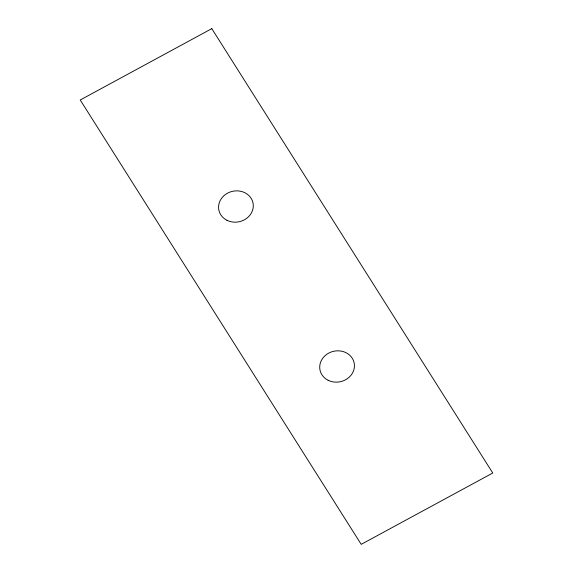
<?xml version="1.0" encoding="UTF-8"?>
<svg xmlns="http://www.w3.org/2000/svg" width="573" height="573" viewBox="0 0 573 573"><rect width="100%" height="100%" fill="white"/><g stroke="black" fill="none" stroke-linecap="round" stroke-linejoin="round"><path stroke-width="0.86" d="M211.795 28.65L80.234 99.989L361.205 544.35L492.766 473.012L211.795 28.65M328.143 380.279A17.441 15.578 -12.1 0 0 354.436 366.025A17.441 15.578 -12.1 0 0 328.644 353.154A17.441 15.578 -12.1 0 0 328.143 380.279M226.994 220.311A17.441 15.578 -12.1 0 0 253.287 206.051A17.441 15.578 -12.1 0 0 227.495 193.187A17.441 15.578 -12.1 0 0 226.994 220.311"/></g></svg>
